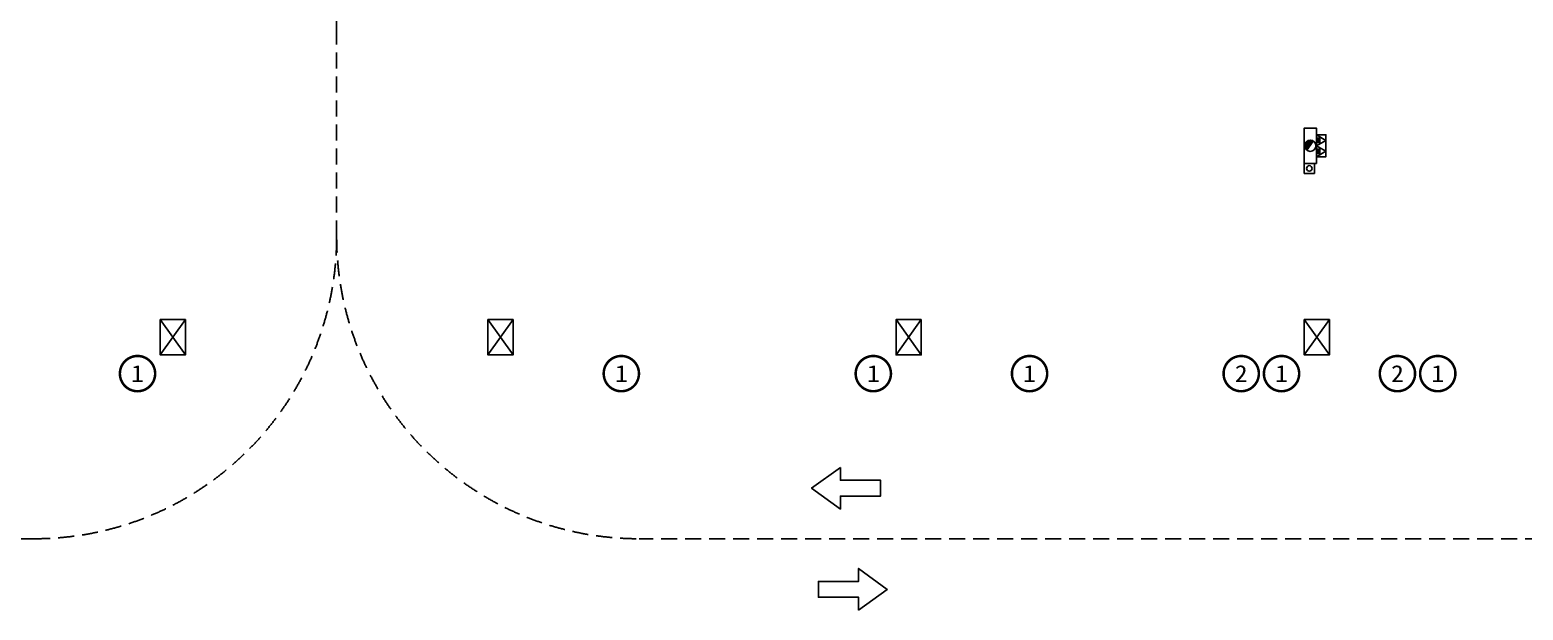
# Model space of a CAD drawing. Header units: millimetres. Extents: x -248992 to 1906102, y -24098 to 332602.
# Drawn here: x 783680 to 813310, y 2483 to 14000 of the extents above; entities that cross this region are included whole.
import ezdxf
from ezdxf.enums import TextEntityAlignment as Align

# ---------------------------------------------------------------- set-up
doc = ezdxf.new("R2010")
doc.units = ezdxf.units.MM
doc.header["$LTSCALE"] = 100
doc.linetypes.add('A6-DK-B1F$0$HIDDEN2', pattern=[4.7625, 3.175, -1.5875])
for name, color, linetype in [('A6-DK-B1F$0$A-TRACK', 77, 'A6-DK-B1F$0$HIDDEN2'), ('A6-W-B1$0$S-WALL-S', 4, 'Continuous'), ('TP-DK-1(xhs)$0$P-J-DIM-L', 70, 'Continuous'), ('TP-DK-1(xhs)$0$P-X-L', 240, 'Continuous'), ('TP-DK-1(xhs)$0$P-X-M', 2, 'Continuous'), ('TP-DK-1(xhs)$0$P-X-X', 1, 'Continuous'), ('xref(dwg引用图层)', 7, 'Continuous')]:
    doc.layers.add(name, color=color, linetype=linetype)
doc.layers.add('A6-W-B1$0$S-EDIT', color=241, linetype='Continuous', plot=False)
doc.layers.add('LVTRY', color=6, linetype='Continuous', lineweight=18)
doc.layers.add('PUB_TEXT', color=7, linetype='Continuous', lineweight=15)
doc.styles.add('-黑体', font='simhei.ttf')

# ---------------------------------------------------------------- blocks, each defined once
blk = doc.blocks.new('TP-DK-1(xhs)$0$PG01.1')
at = {"color": 1}
for p, q in [((108, 187), (0, 0)), ((80, 72), (66, 58)), ((89, 72), (66, 48)), ((99, 72), (66, 39)), ((109, 72), (66, 29)), ((118, 72), (66, 20)), ((128, 72), (66, 10)), ((138, 72), (66, 0)), ((147, 72), (76, 0)), ((150, 65), (85, 0)), ((150, 56), (94, 0)), ((150, 46), (104, 0)), ((216, 0), (108, 187)), ((150, 36), (114, 0)), ((150, 27), (123, 0)), ((150, 17), (133, 0)), ((150, 8), (142, 0)), ((324, 187), (216, 0)), ((296, 72), (282, 58)), ((305, 72), (282, 48)), ((315, 72), (282, 39)), ((325, 72), (282, 29)), ((334, 72), (282, 20)), ((344, 72), (282, 10)), ((354, 72), (282, 0)), ((363, 72), (292, 0)), ((366, 65), (301, 0)), ((366, 56), (310, 0)), ((366, 46), (320, 0)), ((432, 0), (324, 187)), ((366, 36), (330, 0)), ((366, 27), (339, 0)), ((366, 17), (349, 0)), ((366, 8), (358, 0))]:
    blk.add_line(p, q, dxfattribs=at)
at = {"color": 2}
for p, q in [((0, 0), (216, 0)), ((216, 0), (432, 0))]:
    blk.add_line(p, q, dxfattribs=at)
at = {"color": 1}
for points in [[(0, 0), (436, 0), (436, 190), (0, 190)], [(66, 72), (150, 72), (150, 0), (66, 0)], [(282, 72), (366, 72), (366, 0), (282, 0)]]:
    blk.add_lwpolyline(points, close=True, dxfattribs=at)
blk = doc.blocks.new('TP-DK-1(xhs)$0$PG02.4')
blk.add_hatch(color=1).paths.add_polyline_path([(265, 48, 0.699012), (461, 120, 0.141488), (444, 179)])
at = {"color": 1}
blk.add_line((265, 48), (444, 179), dxfattribs=at)
blk.add_lwpolyline([(0, 0), (700, 0), (700, 240), (0, 240)], close=True, dxfattribs=at)
blk.add_circle((350, 120), 111, dxfattribs=at)
blk = doc.blocks.new('TP-DK-1(xhs)')
at = {"layer": 'TP-DK-1(xhs)$0$P-J-DIM-L', "color": 8, "true_color": 0x808080}
blk.add_lwpolyline([(66750, 11350), (66950, 11350), (66950, 11150), (66750, 11150)], close=True, dxfattribs=at)
at = {"layer": 'TP-DK-1(xhs)$0$P-X-L'}
blk.add_circle((66850, 11250), 55, dxfattribs=at)
at = {"layer": 'TP-DK-1(xhs)$0$P-X-M', "extrusion": (0, 0, -1), "zscale": -1, "rotation": 90}
blk.add_blockref('TP-DK-1(xhs)$0$PG01.1', (-66990, 11482), dxfattribs=at)
at = {"layer": 'TP-DK-1(xhs)$0$P-X-X', "xscale": -1, "rotation": 270}
blk.add_blockref('TP-DK-1(xhs)$0$PG02.4', (66750, 11350), dxfattribs=at)
blk = doc.blocks.new('A6-W-B1$0$Z-1')
at = {"layer": 'A6-W-B1$0$S-EDIT'}
for p, q in [((91833, 54151), (92533, 54651)), ((91833, 54651), (92533, 54151))]:
    blk.add_line(p, q, dxfattribs=at)
at = {"layer": 'A6-W-B1$0$S-WALL-S', "color": 0, "linetype": 'ByBlock', "lineweight": -2}
blk.add_lwpolyline([(91833, 54651), (91833, 54151), (92533, 54151), (92533, 54651), (91833, 54651)], dxfattribs=at)
blk = doc.blocks.new('A6-W-B1', base_point=(85957, 40190))
at = {"layer": 'A6-W-B1$0$S-WALL-S', "rotation": 270}
for p in [(75856, 140273), (82356, 140273), (90456, 140273), (98556, 140273)]:
    blk.add_blockref('A6-W-B1$0$Z-1', p, dxfattribs=at)
blk = doc.blocks.new('A6-DK-B1F$0$A$C48A675EB')
at = {"layer": 'A6-DK-B1F$0$A-TRACK', "linetype": 'ByBlock'}
blk.add_lwpolyline([(1047, -516), (1047, -195), (50, -195), (50, 195), (1047, 195), (1047, 517), (1759, 0)], close=True, dxfattribs=at)
blk = doc.blocks.new('A6-DK-B1F$0$gsethsergtyf')
at = {"layer": 'A6-DK-B1F$0$A-TRACK'}
for p, q in [((47550, 9900, 0), (47550, 14000, 0)), ((41550, 3900, 0), (20241, 3900, 0)), ((83355, 3900, 0), (53550, 3900, 0))]:
    blk.add_line(p, q, dxfattribs=at)
for centre, start, end in [((41550, 14000, 0), 0, 90), ((41550, 9900, 0), 270, 0), ((53550, 9900, 0), 180, 270)]:
    blk.add_arc(centre, 6000, start, end, dxfattribs=at)
at = {"layer": 'A6-DK-B1F$0$A-TRACK', "linetype": 'ByBlock', "xscale": 0.8, "yscale": 0.8, "zscale": 0.8, "rotation": 180}
blk.add_blockref('A6-DK-B1F$0$A$C48A675EB', (58382, 4904), dxfattribs=at)
at = {"layer": 'A6-DK-B1F$0$A-TRACK', "linetype": 'ByBlock', "xscale": 0.8, "yscale": 0.8, "zscale": 0.8}
blk.add_blockref('A6-DK-B1F$0$A$C48A675EB', (57069, 2896), dxfattribs=at)

msp = doc.modelspace()

# ---------------------------------------------------------------- linework, layer by layer
at = {"layer": 'LVTRY', "color": 6, "const_width": 50}
for points in [[(786165.7, 7177.6, 1), (785465.7, 7177.6, 1)], [(795765.7, 7177.6, 1), (795065.7, 7177.6, 1)], [(800765.7, 7177.6, 1), (800065.7, 7177.6, 1)], [(803865.7, 7177.6, 1), (803165.7, 7177.6, 1)], [(808065.8, 7177.6, 1), (807365.8, 7177.6, 1)], [(808865.7, 7177.6, 1), (808165.7, 7177.6, 1)], [(811165.8, 7177.6, 1), (810465.8, 7177.6, 1)], [(811965.7, 7177.6, 1), (811265.7, 7177.6, 1)]]:
    msp.add_lwpolyline(points, format="xyb", close=True, dxfattribs=at)

# ---------------------------------------------------------------- block references
msp.add_blockref('A6-DK-B1F$0$gsethsergtyf', (742216.9, 0))
at = {"layer": 'xref(dwg引用图层)'}
for name in ['A6-W-B1', 'TP-DK-1(xhs)']:
    msp.add_blockref(name, (742216.9, 0), dxfattribs=at)

# ---------------------------------------------------------------- texts
at = {"layer": 'PUB_TEXT', "color": 6, "style": '-黑体'}
for s, width, p, p2 in [('1', 1.065055, (785687.5, 7011.3), (785944, 7011.3)), ('1', 1.065055, (795287.5, 7011.3), (795544, 7011.3)), ('1', 1.065055, (800287.5, 7011.3), (800544, 7011.3)), ('1', 1.065055, (803387.5, 7011.3), (803644, 7011.3)), ('2', 1.048503, (807589.5, 7009.8), (807842.1, 7009.8)), ('1', 1.065055, (808387.5, 7011.3), (808644, 7011.3)), ('2', 1.048503, (810689.5, 7009.8), (810942.1, 7009.8)), ('1', 1.065055, (811487.5, 7011.3), (811744, 7011.3))]:
    msp.add_text(s, height=335, dxfattribs=dict(at, width=width)).set_placement(p, p2, align=Align.FIT)

doc.saveas('drawing.dxf')
